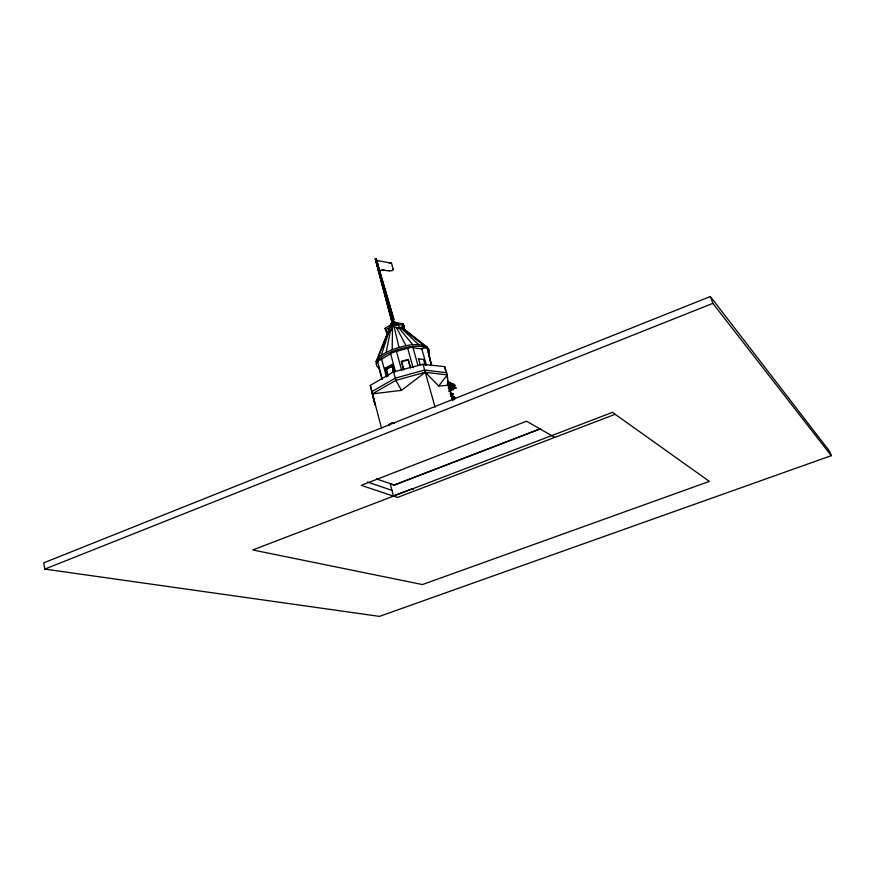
<?xml version="1.0" encoding="UTF-8"?>
<svg xmlns="http://www.w3.org/2000/svg" width="875" height="875" viewBox="0 0 875 875"><rect width="100%" height="100%" fill="white"/><g stroke="black" fill="none" stroke-linecap="round" stroke-linejoin="round"><path stroke-width="1.31" d="M376.25 364.077L376.13 361.506C379.148 355.195 386.214 352.428 392.186 349.672L392.492 328.278M392.536 325.598L392.612 320.25L395.686 322.941M428.498 351.63L428.63 349.016L426.978 346.894L402.281 327.742M404.097 330.586L403.255 323.794L397.786 322.941L390.742 324.866L385.044 328.322L387.855 334.414M448.492 386.739L450.417 385.7L450.308 384.552L448.733 385.853M447.377 384.311L449.837 383.228L449.728 382.091L447.398 383.983M381.216 270.255L381.938 270.375L379.564 270.506L379.411 273.634L379.214 269.916L375.834 258.913L376.195 259.733M450.166 388.084L449.05 389.55M392.416 266.35C391.858 266.175 394.231 271.381 393.258 268.986M386.138 352.439L390.797 329.263M391.573 325.402L392.612 320.25L396.484 323.87M391.398 325.5L392.306 321.562L390.983 325.281M379.411 273.634L379.586 271.972M449.531 388.402L449.597 387.439L448.208 388.041M391.005 325.347L392.208 321.53M381.227 355.48L389.364 330.323M382.32 347.791L387.931 332.773M390.272 326.517L392.142 321.508L390.119 326.506M377.825 358.575L388.795 330.137M390.228 326.43L392.131 321.486M452.167 397.72L452.944 397.83L452.692 398.464M376.13 361.506L387.614 332.752M403.944 330.488L403.714 325.445C397.327 323.597 388.784 324.986 387.691 332.948L386.772 332.478L385.044 328.322M438.736 386.028L448.503 385.23L447.191 374.916L425.283 372.28L401.472 390.37L372.455 393.848L395.894 380.352L425.283 372.28L438.736 386.028L447.191 374.916L444.828 366.658L423.03 364.273L393.575 371.831L370.278 385.383L375.2 405.125L371.864 391.639L395.281 378.12L424.659 370.048L446.567 372.728M449.247 390.994L450.756 390.589L450.658 391.442L448.963 391.595M455.262 398.245L452.845 396.692L455.262 398.245L453.491 397.053M447.628 385.558L449.17 385.197M383.841 288.892L375.342 258.891L391.409 320.316L391.869 319.342L393.827 319.288L375.977 258.617L392.208 319.211L393.356 319.922L393.827 319.288L375.977 258.617L375.342 258.891L391.683 320.348M389.43 270.758C387.723 270.594 392.547 271.359 393.083 269.795M418.261 358.903L423.511 359.373L425.195 365.367M391.169 326.528L399.755 328.191L403.714 325.445L403.867 328.967L399.755 328.191L398.245 324.592L391.202 326.517L385.492 329.973L387.691 332.948L392.241 329.93L390.742 324.866M455.459 385.558L452.692 386.17L452.583 384.311L453.327 383.917L455.459 385.558L452.113 385.066M456.083 388.041L453.294 388.653L453.184 386.783L453.928 386.389L456.083 388.041L452.703 387.537M380.012 360.095L392.372 352.778M385.448 368.78L384.738 368.452L392.459 364.416L394.034 371.962M384.792 368.681L392.525 364.634M385.262 368.648L392.459 364.416M385.481 369.425L392.262 365.455M387.745 375.616L385.995 369.119L392.066 365.805L393.488 371.011M450.778 386.98L452.025 388.347L449.258 388.773M449.881 384.442L449.739 382.9L450.472 382.572L452.627 384.038L449.28 384.366L448.077 385.372M450.461 386.914L450.33 385.361L451.062 385.033L453.228 386.509L449.859 386.838L449.17 387.92M453.414 389.648L450.45 390.02L451.817 387.734L453.414 389.648L450.341 388.784M392.208 319.211L391.562 319.495L375.342 258.891M422.767 373.308L425.283 372.28L427.602 373.57M710.358 296.527L43.75 562.833L44.8 569.1L379.455 616.383L831.25 455.667L829.555 451.227L710.358 296.527L712.862 303.363L831.25 455.667M44.8 569.1L712.862 303.363M540.641 428.63L394.155 485.023L376.556 478.931M540.673 428.739L394.188 485.144L390.184 483.623L393.466 496.136M393.805 495.786L411.611 488.972L413.35 489.595M615.202 414.302L397.436 497.459L361.244 485.363L526.564 421.225L554.772 437.38M392.186 349.672C403.113 346.062 415.877 341.972 426.978 346.894L427.448 348.578A3.314 1.17 -15.7 0 0 425.633 347.714A3.314 1.17 -15.7 0 0 421.827 348.972L413.022 347.758A2.909 1.039 -15.5 0 0 411.337 346.784A2.909 1.039 -15.5 0 0 407.717 348.294L413.066 367.566M450.133 393.728L453.239 394.067L451.052 393.072L450.406 393.641M449.433 388.292L450.669 387.898M393.236 352.264L395.38 351.673M395.544 371.798L390.633 353.806A3.391 1.203 -15.2 0 1 392.416 351.958A3.391 1.203 -15.2 0 1 396.463 351.378L410.823 347.452M410.692 367.992L408.319 359.395L401.22 361.342L403.594 369.939M401.658 361.714L408.133 359.909L410.255 367.577M381.894 270.32L382.616 270.189M376.688 262.314L376.119 262.15L377.081 262.019M450.92 395.741L453.852 396.583L451.15 396.452M384.256 269.938L382.583 270.123L388.653 270.834M447.847 383.414L449.837 383.228M448.427 385.886L450.417 385.7M449.072 390.469L450.012 390.414L449.509 389.922M453.239 394.067L450.559 393.925M389.233 262.839L391.53 263.298L376.852 260.367L378.383 260.87M450.986 396.167L453.852 396.583M449.269 383.545L452.627 384.038M449.859 386.017L453.228 386.509M448.656 387.844L452.025 388.347M384.738 368.452L385.383 368.561L387.231 375.911M387.505 369.458L386.52 369.316L391.978 366.122L393.378 371.252M392.066 365.805L393.509 372.258M376.6 264.633L376.709 263.845L378.131 263.955M376.895 260.433L376.381 259.788M453.578 399.416L451.85 399.077M367.445 481.994L391.956 490.383M451.97 398.212L454.716 399.361M392.317 266.044L391.497 263.244M453.239 399.066L454.464 399.645L452.211 398.245M451.85 398.267L452.55 398.705M450.188 384.508L450.953 385.066M393.684 321.081L396.747 323.608M404.261 329.558L416.981 339.708M424.397 345.636L428.63 349.016M401.909 327.808L423.62 345.417M400.367 327.491L418.775 344.695M393.52 324.122L392.612 320.25L395.97 324.341M398.486 327.414L412.759 344.794M378.689 268.056L378.963 268.942M401.472 390.37L395.894 380.352L393.575 371.831M392.612 320.25L394.439 323.717M396.266 327.195L406 345.702M452.911 400.63L447.562 380.494M375.977 258.617L393.356 319.922M421.827 348.972L426.486 365.531M423.03 364.273L435.083 407.225M418.545 358.728L420.23 364.744M413.022 347.758L418.031 365.706M403.812 326.627L404.272 328.267M397.786 322.941L398.245 324.592M401.647 361.681L403.758 369.359M396.463 351.378L401.745 370.672M392.317 364.492L394.439 372.323M386.312 369.173L388.259 375.725M385.536 368.473L387.636 376.272M386.477 377.059L381.642 359.122A3.172 1.116 -15 0 0 378.055 360.358A3.172 1.116 -15 0 0 378.153 361.747M377.508 361.353L382.309 379.258M378.973 368.091L382.025 379.466M370.278 385.383L381.642 428.564M431.353 364.963L427.306 347.988L431.364 365.127M371.919 391.606L374.631 402.97M394.428 327.994L398.978 347.364M427.481 348.25L431.441 365.247M403.255 323.794L403.627 325.686M444.992 367.97L445.342 370.584M446.731 374.019L447.223 377.902M388.938 425.534A4.167 3.708 -65.7 0 1 394.089 423.478M388.762 425.458A4.167 3.708 -65.7 0 1 393.914 423.402M378.591 367.773A27.278 9.57 -15.4 0 1 399.438 349.07A27.278 9.57 -15.4 0 1 428.969 353.292M379.312 368.55A2.975 1.039 -15 0 1 379.4 367.456M376.994 265.77L378.197 265.541L376.994 265.77M612.467 412.355L252.766 549.948L422.439 584.555L709.362 481.392L612.467 412.355"/></g></svg>
